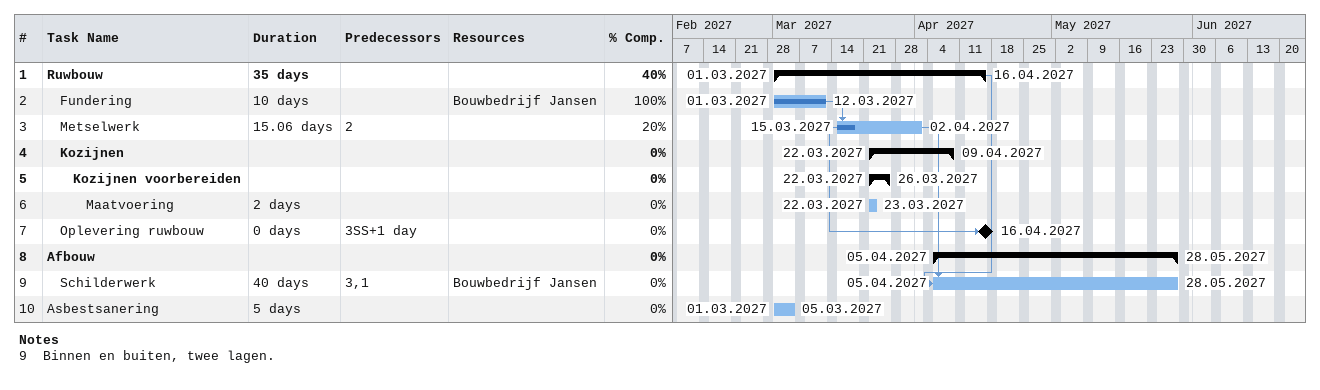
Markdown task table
| ID | Level | Task | Duration | Start | Finish | Predecessors | Resources | % complete |
|---|---|---|---|---|---|---|---|---|
| 1 | 1 | **Ruwbouw** | 35d | 2027-03-01 | 2027-04-16 |  |  | 40 |
| 2 | 2 | Fundering | 10d | 2027-03-01 | 2027-03-12 |  | Bouwbedrijf Jansen | 100 |
| 3 | 2 | Metselwerk | 15.06d | 2027-03-15 | 2027-04-02 | 2 |  | 20 |
| 4 | 2 | **Kozijnen** |  | 2027-03-22 | 2027-04-09 |  |  | 0 |
| 5 | 3 | **Kozijnen voorbereiden** |  | 2027-03-22 | 2027-03-26 |  |  | 0 |
| 6 | 4 | Maatvoering | 2d | 2027-03-22 | 2027-03-23 |  |  | 0 |
| 7 | 2 | Oplevering ruwbouw | 0d | 2027-04-16 | 2027-04-16 | 3SS+1d |  | 0 |
| 8 | 1 | **Afbouw** |  | 2027-04-05 | 2027-05-28 |  |  | 0 |
| 9 | 2 | Schilderwerk | 40d | 2027-04-05 | 2027-05-28 | 3, 1 | Bouwbedrijf Jansen | 0 |
| 10 | 1 | Asbestsanering | 5d | 2027-03-01 | 2027-03-05 |  |  | 0 |

Notes
- 9: Binnen en buiten, twee lagen.
